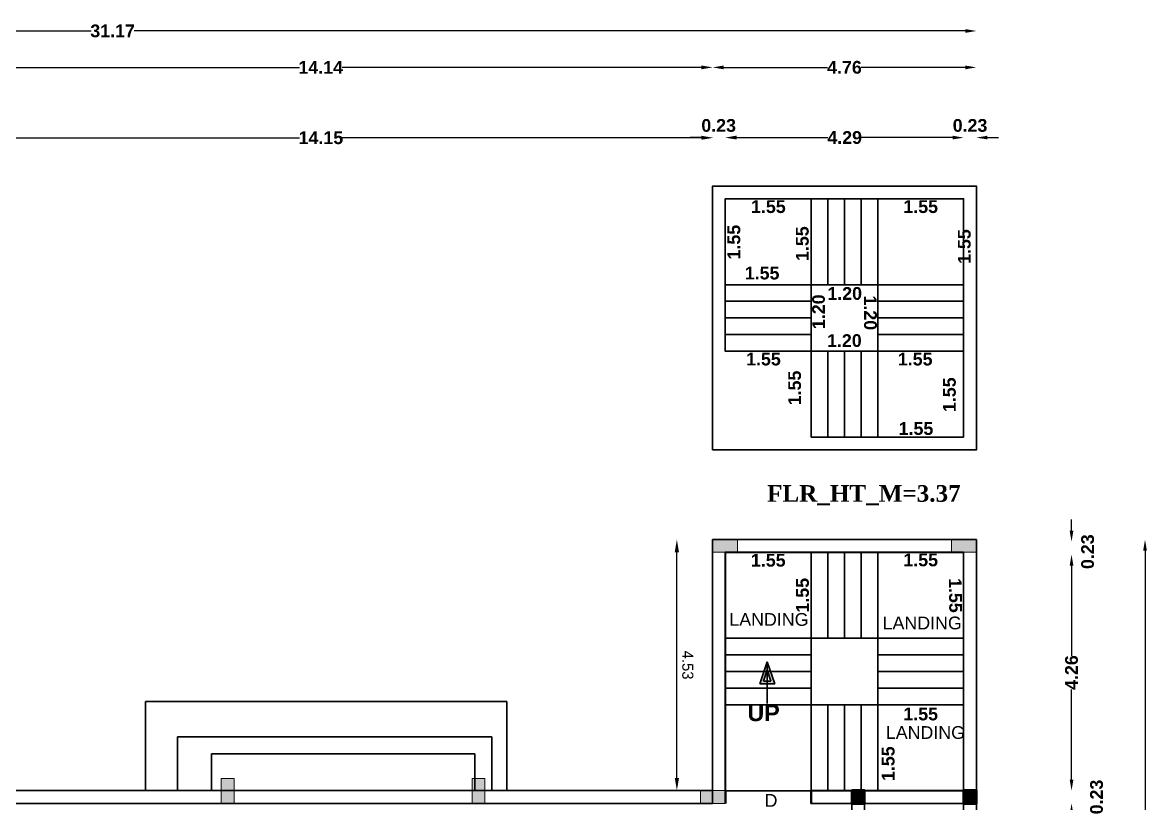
# Model space of a CAD drawing. Header units: metres. Extents: x 515 to 706, y -4 to 163.
# Drawn here: x 538.1 to 558.5, y 107.79 to 121.88 of the extents above; entities that cross this region are included whole.
import ezdxf

# ---------------------------------------------------------------- set-up
doc = ezdxf.new("R2010")
doc.units = ezdxf.units.M
doc.header["$MEASUREMENT"] = 0
doc.layers.add('BLK_1_FLR_0_BLT_UP_AREA', color=140, linetype='Continuous', lineweight=30)
doc.layers.add('BLK_1_FLR_0_CARPET_AREA', color=14, linetype='Continuous', lineweight=30)
for name, color, linetype in [('BLK_1_FLR_0_STAIR_2', 7, 'Continuous'), ('BLK_1_FLR_0_STAIR_2_FLIGHT_1', 7, 'Continuous'), ('BLK_1_FLR_0_STAIR_2_FLIGHT_2', 7, 'Continuous'), ('BLK_1_FLR_0_STAIR_2_FLIGHT_3', 7, 'Continuous'), ('BLK_1_FLR_0_STAIR_2_FLIGHT_4', 7, 'Continuous'), ('BLK_1_FLR_0_STAIR_2_LANDING_1', 7, 'Continuous'), ('BLK_1_FLR_0_STAIR_2_LANDING_2', 7, 'Continuous'), ('BLK_1_FLR_0_STAIR_2_LANDING_3', 7, 'Continuous')]:
    doc.layers.add(name, color=color, linetype=linetype)
doc.styles.add('ARIAL', font='arialbd.ttf', dxfattribs={"height": 0.23})
doc.styles.add('PDF Swiss721BT-RomanCondensed', font='arial.ttf')
doc.styles.add('Swiss Bold', font='swissb.ttf')
doc.styles.add('tb', font='timesbd.ttf', dxfattribs={"height": 0.3})
doc.styles.add('working', font='arialbd.ttf', dxfattribs={"height": 0.23})
doc.dimstyles.new('new model', dxfattribs={"dimtxt": 0.23, "dimasz": 0.2, "dimexe": 0.1, "dimexo": 0.1, "dimgap": 0, "dimtad": 0, "dimzin": 1, "dimdsep": 46, "dimtxsty": 'working', "dimcen": 0.09, "dimse1": 1, "dimse2": 1, "dimclrd": 256, "dimclrt": 256, "dimadec": 1, "dimazin": 0, "dimtfac": 1, "dimtofl": 0, "dimtmove": 0, "dimatfit": 3, "dimfxl": 0, "dimtolj": 1, "dimtzin": 0, "dimlwd": -1, "dimlwe": -1, "dimarcsym": 0})
doc.dimstyles.new('OPEN SPACE', dxfattribs={"dimtxt": 0.23, "dimasz": 0.23, "dimexe": 0.1875, "dimexo": 0.0625, "dimgap": 0.09, "dimtad": 3, "dimzin": 0, "dimdsep": 46, "dimtxsty": 'ARIAL', "dimcen": 0.09, "dimse1": 1, "dimse2": 1, "dimclrd": 256, "dimclre": 256, "dimadec": 0, "dimazin": 0, "dimtfac": 0.5, "dimtix": 1, "dimtmove": 0, "dimatfit": 3, "dimfxl": 0, "dimtolj": 1, "dimtzin": 0, "dimarcsym": 0})
doc.dimstyles.new('Standard$0', dxfattribs={"dimtxt": 0.2, "dimasz": 0.23, "dimexe": 0.1805, "dimexo": 0.0625, "dimgap": 0.0955, "dimtad": 1, "dimzin": 0, "dimdsep": 46, "dimtxsty": 'Standard', "dimcen": 0, "dimdle": 440, "dimse1": 1, "dimse2": 1, "dimclrd": 256, "dimclrt": 256, "dimadec": 0, "dimazin": 0, "dimtfac": 1, "dimtofl": 0, "dimtmove": 0, "dimatfit": 3, "dimfxl": 0, "dimtolj": 1, "dimarcsym": 0})

# ---------------------------------------------------------------- blocks, each defined once
blk = doc.blocks.new('*D205')
at = {"layer": 'Defpoints', "color": 0, "lineweight": 40}
for p in [(552.323, 118.698), (552.372, 118.698), (552.323, 117.148)]:
    blk.add_point(p, dxfattribs=at)
at = {"layer": 'BLK_1_FLR_0_STAIR_2_LANDING_1', "color": 2, "lineweight": 35, "insert": (552.164, 117.888), "char_height": 0.23, "attachment_point": 5, "rotation": 90, "style": 'ARIAL'}
blk.add_mtext('\\A1;1.55', dxfattribs=at)
blk = doc.blocks.new('*D206')
at = {"layer": 'Defpoints', "color": 0, "lineweight": 40}
for p in [(550.776, 118.678), (552.323, 118.678), (550.776, 118.347)]:
    blk.add_point(p, dxfattribs=at)
at = {"layer": 'BLK_1_FLR_0_STAIR_2_LANDING_1', "color": 1, "lineweight": 35, "insert": (551.55, 118.554), "char_height": 0.23, "attachment_point": 5, "style": 'ARIAL'}
blk.add_mtext('\\A1;1.55', dxfattribs=at)
blk = doc.blocks.new('*D207')
at = {"layer": 'Defpoints', "color": 0, "lineweight": 40}
for p in [(550.773, 117.148), (550.773, 115.948), (552.323, 115.948)]:
    blk.add_point(p, dxfattribs=at)
at = {"layer": 'BLK_1_FLR_0_STAIR_2_FLIGHT_1', "color": 2, "lineweight": 35, "insert": (551.437, 117.355), "char_height": 0.23, "attachment_point": 5, "rotation": 359.9999, "style": 'ARIAL'}
blk.add_mtext('\\A1;1.55', dxfattribs=at)
blk = doc.blocks.new('*D208')
at = {"layer": 'Defpoints', "color": 0, "lineweight": 40}
for p in [(550.641, 117.145), (551.434, 117.148), (551.437, 115.948)]:
    blk.add_point(p, dxfattribs=at)
at = {"layer": 'BLK_1_FLR_0_STAIR_2_FLIGHT_1', "color": 1, "lineweight": 35, "insert": (552.457, 116.659), "char_height": 0.23, "attachment_point": 5, "rotation": 90.159, "style": 'ARIAL'}
blk.add_mtext('\\A1;1.20', dxfattribs=at)
blk = doc.blocks.new('*D209')
at = {"layer": 'Defpoints', "color": 0, "lineweight": 40}
for p in [(550.773, 115.948), (552.323, 115.948), (550.773, 115.597)]:
    blk.add_point(p, dxfattribs=at)
at = {"layer": 'BLK_1_FLR_0_STAIR_2_FLIGHT_1', "color": 1, "lineweight": 35, "insert": (551.461, 115.804), "char_height": 0.23, "attachment_point": 5, "rotation": 359.9999, "style": 'ARIAL'}
blk.add_mtext('\\A1;1.55', dxfattribs=at)
blk = doc.blocks.new('*D210')
at = {"layer": 'Defpoints', "color": 0, "lineweight": 40}
for p in [(553.523, 115.948), (555.073, 115.948), (553.523, 115.757)]:
    blk.add_point(p, dxfattribs=at)
at = {"layer": 'BLK_1_FLR_0_STAIR_2_FLIGHT_3', "color": 2, "lineweight": 35, "insert": (554.199, 115.803), "char_height": 0.23, "attachment_point": 5, "style": 'ARIAL'}
blk.add_mtext('\\A1;1.55', dxfattribs=at)
blk = doc.blocks.new('*D211')
at = {"layer": 'Defpoints', "color": 0, "lineweight": 40}
for p in [(555.073, 117.148), (555.176, 117.148), (555.076, 115.948)]:
    blk.add_point(p, dxfattribs=at)
at = {"layer": 'BLK_1_FLR_0_STAIR_2_FLIGHT_3', "color": 1, "lineweight": 35, "insert": (553.39, 116.64), "char_height": 0.23, "attachment_point": 5, "rotation": 270.159, "style": 'ARIAL'}
blk.add_mtext('\\A1;1.20', dxfattribs=at)
blk = doc.blocks.new('*D212')
at = {"layer": 'Defpoints', "color": 0, "lineweight": 40}
for p in [(554.9, 118.698), (555.293, 118.698), (554.9, 117.144)]:
    blk.add_point(p, dxfattribs=at)
at = {"layer": 'BLK_1_FLR_0_STAIR_2_LANDING_2', "color": 2, "lineweight": 35, "insert": (555.086, 117.835), "char_height": 0.23, "attachment_point": 5, "rotation": 90, "style": 'ARIAL'}
blk.add_mtext('\\A1;1.55', dxfattribs=at)
blk = doc.blocks.new('*D213')
at = {"layer": 'Defpoints', "color": 0, "lineweight": 40}
for p in [(553.523, 118.678), (555.073, 118.678), (553.523, 118.347)]:
    blk.add_point(p, dxfattribs=at)
at = {"layer": 'BLK_1_FLR_0_STAIR_2_LANDING_2', "color": 1, "lineweight": 35, "insert": (554.298, 118.554), "char_height": 0.23, "attachment_point": 5, "style": 'ARIAL'}
blk.add_mtext('\\A1;1.55', dxfattribs=at)
blk = doc.blocks.new('*D214')
at = {"layer": 'Defpoints', "color": 0, "lineweight": 40}
for p in [(554.9, 115.948), (555.025, 115.948), (554.9, 114.397)]:
    blk.add_point(p, dxfattribs=at)
at = {"layer": 'BLK_1_FLR_0_STAIR_2_LANDING_3', "color": 2, "lineweight": 35, "insert": (554.817, 115.162), "char_height": 0.23, "attachment_point": 5, "rotation": 90, "style": 'ARIAL'}
blk.add_mtext('\\A1;1.55', dxfattribs=at)
blk = doc.blocks.new('*D215')
at = {"layer": 'Defpoints', "color": 0, "lineweight": 40}
for p in [(553.526, 115.923), (555.073, 115.923), (553.526, 114.344)]:
    blk.add_point(p, dxfattribs=at)
at = {"layer": 'BLK_1_FLR_0_STAIR_2_LANDING_3', "color": 1, "lineweight": 35, "insert": (554.213, 114.551), "char_height": 0.23, "attachment_point": 5, "style": 'ARIAL'}
blk.add_mtext('\\A1;1.55', dxfattribs=at)
blk = doc.blocks.new('*D216')
at = {"layer": 'Defpoints', "color": 0, "lineweight": 40}
for p in [(551.137, 118.698), (552.323, 118.698), (552.323, 117.148)]:
    blk.add_point(p, dxfattribs=at)
at = {"layer": 'BLK_1_FLR_0_STAIR_2_FLIGHT_2', "color": 2, "lineweight": 35, "insert": (550.929, 117.915), "char_height": 0.23, "attachment_point": 5, "rotation": 90, "style": 'ARIAL'}
blk.add_mtext('\\A1;1.55', dxfattribs=at)
blk = doc.blocks.new('*D217')
at = {"layer": 'Defpoints', "color": 0, "lineweight": 40}
for p in [(553.521, 118.81), (552.323, 118.013), (553.523, 118.017)]:
    blk.add_point(p, dxfattribs=at)
at = {"layer": 'BLK_1_FLR_0_STAIR_2_FLIGHT_2', "color": 1, "lineweight": 35, "insert": (552.927, 116.987), "char_height": 0.23, "attachment_point": 5, "rotation": 0.1591, "style": 'ARIAL'}
blk.add_mtext('\\A1;1.20', dxfattribs=at)
blk = doc.blocks.new('*D218')
at = {"layer": 'Defpoints', "color": 0, "lineweight": 40}
for p in [(552.232, 115.948), (552.323, 115.948), (552.323, 114.398)]:
    blk.add_point(p, dxfattribs=at)
at = {"layer": 'BLK_1_FLR_0_STAIR_2_FLIGHT_4', "color": 2, "lineweight": 35, "insert": (552.025, 115.284), "char_height": 0.23, "attachment_point": 5, "rotation": 90, "style": 'ARIAL'}
blk.add_mtext('\\A1;1.55', dxfattribs=at)
blk = doc.blocks.new('*D219')
at = {"layer": 'Defpoints', "color": 0, "lineweight": 40}
for p in [(553.521, 115.948), (552.323, 115.283), (553.523, 115.287)]:
    blk.add_point(p, dxfattribs=at)
at = {"layer": 'BLK_1_FLR_0_STAIR_2_FLIGHT_4', "color": 1, "lineweight": 35, "insert": (552.921, 116.137), "char_height": 0.23, "attachment_point": 5, "rotation": 0.159, "style": 'ARIAL'}
blk.add_mtext('\\A1;1.20', dxfattribs=at)
blk = doc.blocks.new('*D485')
for p, q in [((536.603, 119.797), (543.092, 119.797)), ((550.35, 119.797), (543.861, 119.797))]:
    blk.add_line(p, q)
at = {"lineweight": 40}
for points in [[(536.603, 119.83), (536.603, 119.763), (536.403, 119.797)], [(550.35, 119.83), (550.35, 119.763), (550.55, 119.797)]]:
    blk.add_solid(points, dxfattribs=at)
at = {"layer": 'Defpoints', "color": 0, "lineweight": 40}
for p in [(550.55, 119.797), (536.403, 118.082), (550.55, 109.041)]:
    blk.add_point(p, dxfattribs=at)
at = {"lineweight": 30, "insert": (543.477, 119.797), "char_height": 0.23, "attachment_point": 5, "style": 'working'}
blk.add_mtext('\\A1;14.15', dxfattribs=at)
blk = doc.blocks.new('*D486')
for p, q in [((550.98, 119.801), (552.624, 119.801)), ((554.873, 119.801), (553.229, 119.801))]:
    blk.add_line(p, q)
at = {"lineweight": 40}
for points in [[(550.98, 119.835), (550.98, 119.768), (550.78, 119.801)], [(554.873, 119.835), (554.873, 119.768), (555.073, 119.801)]]:
    blk.add_solid(points, dxfattribs=at)
at = {"layer": 'Defpoints', "color": 0, "lineweight": 40}
for p in [(555.073, 119.801), (550.78, 109.041), (555.073, 109.041)]:
    blk.add_point(p, dxfattribs=at)
at = {"lineweight": 30, "insert": (552.927, 119.801), "char_height": 0.23, "attachment_point": 5, "style": 'working'}
blk.add_mtext('\\A1;4.29', dxfattribs=at)
blk = doc.blocks.new('*D487')
for p, q in [((554.873, 119.801), (554.673, 119.801)), ((555.503, 119.801), (555.703, 119.801))]:
    blk.add_line(p, q)
at = {"lineweight": 40}
for points in [[(554.873, 119.835), (554.873, 119.768), (555.073, 119.801)], [(555.503, 119.835), (555.503, 119.768), (555.303, 119.801)]]:
    blk.add_solid(points, dxfattribs=at)
at = {"layer": 'Defpoints', "color": 0, "lineweight": 40}
for p in [(555.303, 119.801), (555.073, 109.041), (555.303, 109.041)]:
    blk.add_point(p, dxfattribs=at)
at = {"lineweight": 30, "insert": (555.188, 120.019), "char_height": 0.23, "attachment_point": 5, "style": 'working'}
blk.add_mtext('\\A1;0.23', dxfattribs=at)
blk = doc.blocks.new('sfdfds')
at = {"lineweight": 15}
h = blk.add_hatch(color=1, dxfattribs=at)
h.dxf.hatch_style = 1
h.paths.add_polyline_path([(788.142, -179.821), (788.592, -179.821), (788.592, -179.591), (788.142, -179.591)])
at = {"color": 1, "lineweight": 15}
blk.add_lwpolyline([(788.142, -179.821), (788.592, -179.821), (788.592, -179.591), (788.142, -179.591)], close=True, dxfattribs=at)
blk = doc.blocks.new('0.23x 0.23')
at = {"lineweight": 50}
h = blk.add_hatch(color=1, dxfattribs=at)
h.dxf.hatch_style = 1
h.paths.add_polyline_path([(780.034, -174.426), (780.264, -174.426), (780.264, -174.196), (780.034, -174.196)])
at = {"color": 1, "lineweight": 50}
blk.add_lwpolyline([(780.034, -174.426), (780.264, -174.426), (780.264, -174.196), (780.034, -174.196)], close=True, dxfattribs=at)
blk = doc.blocks.new('*D495')
for p, q in [((557.02, 112.709), (557.02, 112.909)), ((557.02, 112.079), (557.02, 111.879))]:
    blk.add_line(p, q)
at = {"lineweight": 40}
for points in [[(556.986, 112.709), (557.053, 112.709), (557.02, 112.509)], [(556.986, 112.079), (557.053, 112.079), (557.02, 112.279)]]:
    blk.add_solid(points, dxfattribs=at)
at = {"layer": 'Defpoints', "color": 0, "lineweight": 40}
for p in [(555.078, 112.509), (555.066, 112.279), (557.02, 112.279)]:
    blk.add_point(p, dxfattribs=at)
at = {"lineweight": 30, "insert": (557.311, 112.33), "char_height": 0.23, "attachment_point": 5, "rotation": 90, "style": 'working'}
blk.add_mtext('\\A1;0.23', dxfattribs=at)
blk = doc.blocks.new('*D496')
for p, q in [((557.02, 112.079), (557.02, 110.453)), ((557.02, 108.219), (557.02, 109.845))]:
    blk.add_line(p, q)
at = {"lineweight": 40}
for points in [[(556.986, 112.079), (557.053, 112.079), (557.02, 112.279)], [(556.986, 108.219), (557.053, 108.219), (557.02, 108.019)]]:
    blk.add_solid(points, dxfattribs=at)
at = {"layer": 'Defpoints', "color": 0, "lineweight": 40}
for p in [(555.066, 112.279), (555.073, 108.019), (557.02, 108.019)]:
    blk.add_point(p, dxfattribs=at)
at = {"lineweight": 30, "insert": (557.02, 110.149), "char_height": 0.23, "attachment_point": 5, "rotation": 90, "style": 'working'}
blk.add_mtext('\\A1;4.26', dxfattribs=at)
blk = doc.blocks.new('*D497')
for p, q in [((557.02, 108.219), (557.02, 108.419)), ((557.02, 107.589), (557.02, 107.389))]:
    blk.add_line(p, q)
at = {"lineweight": 40}
for points in [[(556.986, 108.219), (557.053, 108.219), (557.02, 108.019)], [(556.986, 107.589), (557.053, 107.589), (557.02, 107.789)]]:
    blk.add_solid(points, dxfattribs=at)
at = {"layer": 'Defpoints', "color": 0, "lineweight": 40}
for p in [(555.073, 108.019), (555.303, 107.789), (557.02, 107.789)]:
    blk.add_point(p, dxfattribs=at)
at = {"lineweight": 30, "insert": (557.472, 107.904), "char_height": 0.23, "attachment_point": 5, "rotation": 90, "style": 'working'}
blk.add_mtext('\\A1;0.23', dxfattribs=at)
blk = doc.blocks.new('*D498')
for p, q in [((557.02, 107.589), (557.02, 107.029)), ((557.02, 105.868), (557.02, 106.428))]:
    blk.add_line(p, q)
at = {"lineweight": 40}
for points in [[(556.986, 107.589), (557.053, 107.589), (557.02, 107.789)], [(556.986, 105.868), (557.053, 105.868), (557.02, 105.668)]]:
    blk.add_solid(points, dxfattribs=at)
at = {"layer": 'Defpoints', "color": 0, "lineweight": 40}
for p in [(555.303, 107.789), (555.073, 105.668), (557.02, 105.668)]:
    blk.add_point(p, dxfattribs=at)
at = {"lineweight": 30, "insert": (557.02, 106.728), "char_height": 0.23, "attachment_point": 5, "rotation": 90, "style": 'working'}
blk.add_mtext('\\A1;2.12', dxfattribs=at)
blk = doc.blocks.new('*D772')
at = {"layer": 'Defpoints', "color": 0, "lineweight": 40}
for p in [(553.523, 110.469), (555.073, 110.469), (555.073, 109.4)]:
    blk.add_point(p, dxfattribs=at)
at = {"lineweight": 30, "insert": (554.298, 109.4), "char_height": 0.23, "attachment_point": 5, "style": 'working'}
blk.add_mtext('\\A1;1.55', dxfattribs=at)
blk = doc.blocks.new('*D510')
at = {"layer": 'Defpoints', "color": 0, "lineweight": 40}
for p in [(550.773, 112.319), (552.323, 112.319), (552.323, 112.174)]:
    blk.add_point(p, dxfattribs=at)
at = {"lineweight": 30, "insert": (551.548, 112.174), "char_height": 0.23, "attachment_point": 5, "style": 'working'}
blk.add_mtext('\\A1;1.55', dxfattribs=at)
blk = doc.blocks.new('*D773')
at = {"layer": 'Defpoints', "color": 0, "lineweight": 40}
for p in [(553.523, 112.319), (555.073, 112.319), (555.073, 112.18)]:
    blk.add_point(p, dxfattribs=at)
at = {"lineweight": 30, "insert": (554.298, 112.18), "char_height": 0.23, "attachment_point": 5, "style": 'working'}
blk.add_mtext('\\A1;1.55', dxfattribs=at)
blk = doc.blocks.new('*D774')
at = {"layer": 'Defpoints', "color": 0, "lineweight": 40}
for p in [(552.623, 112.319), (552.167, 110.769), (552.623, 110.769)]:
    blk.add_point(p, dxfattribs=at)
at = {"lineweight": 30, "insert": (552.167, 111.544), "char_height": 0.23, "attachment_point": 5, "rotation": 90, "style": 'working'}
blk.add_mtext('\\A1;1.55', dxfattribs=at)
blk = doc.blocks.new('*D511')
at = {"layer": 'Defpoints', "color": 0, "lineweight": 40}
for p in [(555.053, 112.319), (554.934, 110.767), (555.073, 110.769)]:
    blk.add_point(p, dxfattribs=at)
at = {"lineweight": 30, "insert": (554.924, 111.542), "char_height": 0.23, "attachment_point": 5, "rotation": 270.7352, "style": 'working'}
blk.add_mtext('\\A1;1.55', dxfattribs=at)
blk = doc.blocks.new('*D775')
at = {"layer": 'Defpoints', "color": 0, "lineweight": 40}
for p in [(553.223, 109.569), (553.223, 108.019), (553.713, 108.019)]:
    blk.add_point(p, dxfattribs=at)
at = {"lineweight": 30, "insert": (553.713, 108.505), "char_height": 0.23, "attachment_point": 5, "rotation": 90, "style": 'working'}
blk.add_mtext('\\A1;1.55', dxfattribs=at)
blk = doc.blocks.new('*D512')
for p, q in [((550.338, 119.801), (550.138, 119.801)), ((550.968, 119.801), (551.168, 119.801))]:
    blk.add_line(p, q)
at = {"lineweight": 40}
for points in [[(550.338, 119.835), (550.338, 119.768), (550.538, 119.801)], [(550.968, 119.835), (550.968, 119.768), (550.768, 119.801)]]:
    blk.add_solid(points, dxfattribs=at)
at = {"layer": 'Defpoints', "color": 0, "lineweight": 40}
for p in [(550.768, 119.801), (550.538, 109.041), (550.768, 109.041)]:
    blk.add_point(p, dxfattribs=at)
at = {"lineweight": 30, "insert": (550.653, 120.019), "char_height": 0.23, "attachment_point": 5, "style": 'working'}
blk.add_mtext('\\A1;0.23', dxfattribs=at)
blk = doc.blocks.new('*D513')
for p, q in [((536.603, 121.068), (543.088, 121.068)), ((550.343, 121.068), (543.859, 121.068))]:
    blk.add_line(p, q)
at = {"lineweight": 40}
for points in [[(536.603, 121.101), (536.603, 121.034), (536.403, 121.068)], [(550.343, 121.101), (550.343, 121.034), (550.543, 121.068)]]:
    blk.add_solid(points, dxfattribs=at)
at = {"layer": 'Defpoints', "color": 0, "lineweight": 40}
for p in [(550.543, 121.068), (536.403, 109.041), (550.543, 109.041)]:
    blk.add_point(p, dxfattribs=at)
at = {"lineweight": 30, "insert": (543.473, 121.068), "char_height": 0.23, "attachment_point": 5, "style": 'working'}
blk.add_mtext('\\A1;14.14', dxfattribs=at)
blk = doc.blocks.new('*D514')
for p, q in [((550.743, 121.068), (552.619, 121.068)), ((555.103, 121.068), (553.227, 121.068))]:
    blk.add_line(p, q)
at = {"lineweight": 40}
for points in [[(550.743, 121.101), (550.743, 121.034), (550.543, 121.068)], [(555.103, 121.101), (555.103, 121.034), (555.303, 121.068)]]:
    blk.add_solid(points, dxfattribs=at)
at = {"layer": 'Defpoints', "color": 0, "lineweight": 40}
for p in [(555.303, 121.068), (550.543, 113.571), (555.303, 113.571)]:
    blk.add_point(p, dxfattribs=at)
at = {"lineweight": 30, "insert": (552.923, 121.068), "char_height": 0.23, "attachment_point": 5, "style": 'working'}
blk.add_mtext('\\A1;4.76', dxfattribs=at)
blk = doc.blocks.new('*D776')
for p, q in [((558.345, 112.349), (558.345, 103.441)), ((558.345, 93.769), (558.345, 102.677))]:
    blk.add_line(p, q)
at = {"lineweight": 40}
for points in [[(558.312, 112.349), (558.379, 112.349), (558.345, 112.549)], [(558.312, 93.769), (558.379, 93.769), (558.345, 93.569)]]:
    blk.add_solid(points, dxfattribs=at)
at = {"layer": 'Defpoints', "color": 0, "lineweight": 40}
for p in [(555.303, 112.549), (555.303, 93.569), (558.345, 93.569)]:
    blk.add_point(p, dxfattribs=at)
at = {"lineweight": 30, "insert": (558.345, 103.059), "char_height": 0.23, "attachment_point": 5, "rotation": 90, "style": 'working'}
blk.add_mtext('\\A1;18.98', dxfattribs=at)
blk = doc.blocks.new('*D539')
for p, q in [((524.336, 121.725), (539.331, 121.725)), ((555.103, 121.725), (540.108, 121.725))]:
    blk.add_line(p, q)
at = {"lineweight": 40}
for points in [[(524.336, 121.758), (524.336, 121.691), (524.136, 121.725)], [(555.103, 121.758), (555.103, 121.691), (555.303, 121.725)]]:
    blk.add_solid(points, dxfattribs=at)
at = {"layer": 'Defpoints', "color": 0, "lineweight": 40}
for p in [(555.303, 121.725), (524.136, 121.068), (555.303, 121.068)]:
    blk.add_point(p, dxfattribs=at)
at = {"lineweight": 30, "insert": (539.719, 121.725), "char_height": 0.23, "attachment_point": 5, "style": 'working'}
blk.add_mtext('\\A1;31.17', dxfattribs=at)
blk = doc.blocks.new('*D603')
at = {"lineweight": -2}
blk.add_line((549.899, 108.249), (549.899, 112.319), dxfattribs=at)
at = {"lineweight": 40}
for points in [[(549.938, 112.319), (549.861, 112.319), (549.899, 112.549)], [(549.938, 108.249), (549.861, 108.249), (549.899, 108.019)]]:
    blk.add_solid(points, dxfattribs=at)
at = {"layer": 'Defpoints', "color": 0, "lineweight": 40}
for p in [(549.899, 112.549), (550.543, 112.549), (550.543, 108.019)]:
    blk.add_point(p, dxfattribs=at)
at = {"lineweight": 30, "insert": (550.095, 110.284), "char_height": 0.2, "attachment_point": 5, "rotation": 270.0001}
blk.add_mtext('\\A1;4.53', dxfattribs=at)

msp = doc.modelspace()

# ---------------------------------------------------------------- hatches: boundary and pattern name
at = {"lineweight": 30, "ltscale": 0.25}
h = msp.add_hatch(color=256, dxfattribs=at)
h.paths.add_polyline_path([(551.5288, 110.3434), (551.39382, 109.9472), (551.66378, 109.9472)])
h.paths.add_polyline_path([(551.5288, 110.19603), (551.46022, 109.99473), (551.59739, 109.99473)], flags=16)

# ---------------------------------------------------------------- linework, layer by layer
at = {"lineweight": 30}
for p, q in [((550.5432, 112.54881), (555.30322, 112.54881)), ((550.5432, 112.54881), (550.5432, 107.78881)), ((555.30327, 112.43992), (555.30329, 108.01879)), ((555.30328, 112.50881), (555.30334, 93.56856)), ((550.7732, 112.31881), (555.0732, 112.31881)), ((550.7732, 112.31881), (550.7732, 107.78881)), ((551.00024, 112.27881), (551.00024, 112.27881)), ((552.3232, 112.31881), (552.3232, 108.01881)), ((552.6232, 112.31881), (552.6232, 110.76881)), ((552.9232, 112.31881), (552.9232, 110.76881)), ((553.2232, 112.31881), (553.2232, 110.76881)), ((553.5232, 112.31881), (553.5232, 108.01881)), ((555.0732, 112.31881), (555.0732, 108.01881)), ((555.07328, 112.27881), (555.07329, 108.0188)), ((555.07328, 112.27881), (555.07328, 102.8317)), ((555.30326, 112.27881), (555.30326, 112.27881)), ((550.7732, 110.76881), (555.0732, 110.76881)), ((555.3032, 110.74379), (555.3032, 110.74379)), ((550.77066, 110.46881), (552.3232, 110.46881)), ((553.5232, 110.46881), (555.0732, 110.46881)), ((555.3032, 110.44379), (555.3032, 110.44379)), ((550.77025, 110.16881), (552.3232, 110.16881)), ((551.5288, 110.3434), (551.39382, 109.9472)), ((551.5288, 110.19603), (551.46022, 109.99473)), ((551.5288, 110.3434), (551.5288, 109.58954)), ((551.66378, 109.9472), (551.5288, 110.3434)), ((551.5288, 110.19603), (551.59739, 109.99473)), ((553.5232, 110.16881), (555.0732, 110.16881)), ((551.46022, 109.99473), (551.59739, 109.99473)), ((550.7732, 109.86881), (552.3232, 109.86881)), ((551.39382, 109.9472), (551.66378, 109.9472)), ((553.5232, 109.86881), (555.0732, 109.86881)), ((546.83152, 109.62878), (540.31485, 109.62877)), ((540.31485, 108.01841), (540.31485, 109.62877)), ((546.83152, 108.01879), (546.83152, 109.62878)), ((550.7732, 109.56881), (555.0732, 109.56881)), ((552.6232, 109.56881), (552.6232, 108.01881)), ((552.9232, 109.56881), (552.9232, 108.01881)), ((553.2232, 109.56881), (553.2232, 108.01881)), ((546.56318, 108.987), (540.88986, 108.98699)), ((540.88986, 108.98699), (540.88987, 108.01841)), ((546.56318, 108.01879), (546.56318, 108.987)), ((546.25643, 108.68033), (541.50311, 108.68032)), ((541.50311, 108.68032), (541.50311, 108.01841)), ((546.25644, 108.68033), (546.25662, 108.01875)), ((536.4033, 108.01891), (550.5432, 108.01891)), ((546.25662, 108.01875), (550.54995, 108.01874)), ((550.7673, 108.01881), (550.7732, 108.01881)), ((550.7732, 108.01881), (550.7832, 108.01881)), ((550.7832, 108.01881), (550.7832, 107.78926)), ((552.3132, 108.01881), (552.3232, 108.01881)), ((552.3132, 108.01881), (552.3132, 107.7888)), ((552.3266, 108.0188), (553.5266, 108.0188)), ((552.3266, 108.0188), (552.3266, 107.7888)), ((552.41552, 108.0188), (552.41552, 108.01878)), ((552.41552, 108.0188), (552.41552, 108.01878)), ((553.0544, 108.0188), (555.30329, 108.01881)), ((555.3033, 108.0188), (553.05441, 108.0188)), ((553.53988, 108.01379), (553.53988, 108.01377)), ((553.53988, 108.01379), (553.53988, 108.01377)), ((553.53994, 108.0188), (553.53994, 108.01879)), ((553.53994, 108.0188), (553.53994, 108.01878)), ((553.53996, 108.0188), (553.53996, 108.01878)), ((553.53996, 108.0188), (553.53996, 108.01879)), ((553.54, 108.0188), (553.54, 108.01878)), ((553.54, 108.0188), (553.54, 108.01879)), ((555.30327, 107.99325), (555.30327, 108.01881)), ((555.3033, 107.99325), (555.3033, 108.0188)), ((555.30334, 107.99325), (555.30334, 108.0188)), ((536.17332, 107.78891), (550.5432, 107.78891)), ((552.3132, 107.7888), (553.52652, 107.7888)), ((552.3266, 107.7888), (553.5266, 107.7888))]:
    msp.add_line(p, q, dxfattribs=at)
at = {"lineweight": 30, "ltscale": 0.125}
for p, q in [((551.00023, 112.50881), (551.00024, 112.50881)), ((555.30325, 112.50881), (555.30326, 112.50881)), ((551.00028, 112.27869), (551.00028, 112.27869)), ((555.3033, 112.27869), (555.3033, 112.27869)), ((541.68014, 108.23931), (541.68014, 108.23931)), ((546.20348, 108.23933), (546.20348, 108.23933)), ((541.68014, 107.78909), (541.68014, 107.78909)), ((546.20348, 107.78911), (546.20348, 107.78911))]:
    msp.add_line(p, q, dxfattribs=at)
at = {"lineweight": 30}
msp.add_lwpolyline([(553.05441, 106.08297), (553.28441, 106.08297), (553.05441, 106.08297), (553.05441, 105.43769), (555.3033, 105.43769), (555.30329, 107.99325), (555.30329, 108.0188), (553.0544, 108.0188), (553.05441, 107.37352), (553.28441, 107.37352), (553.2844, 107.7888), (555.07329, 107.7888), (555.0733, 105.66769), (553.28441, 105.66769), (553.28441, 106.08297)], close=True, dxfattribs=at)
at = {"layer": 'BLK_1_FLR_0_BLT_UP_AREA', "color": 56}
msp.add_lwpolyline([(555.30325, 112.54876), (555.30321, 93.56851), (550.65326, 93.56849), (524.13549, 93.56847), (524.13553, 106.13469), (525.86866, 106.13469), (525.86869, 118.0837), (536.4033, 118.0837), (536.40327, 108.01886), (550.54318, 108.01875), (550.54316, 112.54875)], close=True, dxfattribs=at)
at = {"layer": 'BLK_1_FLR_0_CARPET_AREA', "color": 56}
msp.add_lwpolyline([(550.77809, 108.01751), (555.07305, 108.01751), (555.07305, 112.31751), (550.77809, 112.31751)], close=True, dxfattribs=at)
at = {"layer": 'BLK_1_FLR_0_STAIR_2', "color": 1, "lineweight": 30}
msp.add_lwpolyline([(550.54316, 114.16745), (550.54316, 118.92755), (555.30316, 118.92755), (555.30316, 114.16745)], close=True, dxfattribs=at)
at = {"layer": 'BLK_1_FLR_0_STAIR_2_FLIGHT_1', "color": 7, "lineweight": 35}
for p, q in [((552.30316, 117.14755), (550.77315, 117.14755)), ((552.30316, 116.84755), (550.77315, 116.84755)), ((552.30316, 116.54755), (550.77315, 116.54755)), ((552.30316, 116.24755), (550.77315, 116.24755)), ((552.30316, 115.94755), (550.77316, 115.94755))]:
    msp.add_line(p, q, dxfattribs=at)
for points in [[(552.32316, 118.69755), (552.32316, 117.14755), (550.77315, 117.14755), (550.77315, 118.69755)], [(552.32316, 115.94755), (550.77315, 115.94755), (550.77315, 117.14755), (552.32316, 117.14755)]]:
    msp.add_lwpolyline(points, close=True, dxfattribs=at)
at = {"layer": 'BLK_1_FLR_0_STAIR_2_FLIGHT_2', "color": 7, "lineweight": 35}
for p, q in [((552.32316, 117.14755), (552.32316, 118.69755)), ((552.62316, 117.14755), (552.62316, 118.69755)), ((552.92316, 117.14755), (552.92316, 118.69755)), ((553.22316, 117.14755), (553.22316, 118.69755)), ((553.52316, 117.14755), (553.52316, 118.69755))]:
    msp.add_line(p, q, dxfattribs=at)
msp.add_lwpolyline([(552.32316, 117.14755), (552.32316, 118.69755), (553.52316, 118.69755), (553.52316, 117.14755)], close=True, dxfattribs=at)
at = {"layer": 'BLK_1_FLR_0_STAIR_2_FLIGHT_3', "color": 7, "lineweight": 35}
for p, q in [((555.07316, 117.14755), (553.52316, 117.14755)), ((555.07316, 116.84755), (553.52316, 116.84755)), ((555.07316, 116.54755), (553.52316, 116.54755)), ((555.07316, 116.24755), (553.52316, 116.24755)), ((555.07316, 115.94755), (553.52316, 115.94755))]:
    msp.add_line(p, q, dxfattribs=at)
msp.add_lwpolyline([(555.07316, 115.94755), (553.52316, 115.94755), (553.52316, 117.14755), (555.07316, 117.14755)], close=True, dxfattribs=at)
at = {"layer": 'BLK_1_FLR_0_STAIR_2_FLIGHT_4', "color": 7, "lineweight": 35}
for p, q in [((552.32316, 114.39755), (552.32315, 115.94755)), ((552.62316, 114.39755), (552.62315, 115.94755)), ((552.92316, 114.39755), (552.92315, 115.94755)), ((553.22316, 114.39755), (553.22315, 115.94755)), ((553.52316, 114.39755), (553.52316, 115.94755))]:
    msp.add_line(p, q, dxfattribs=at)
msp.add_lwpolyline([(552.32316, 114.39755), (552.32316, 115.94755), (553.52315, 115.94755), (553.52315, 114.39755)], close=True, dxfattribs=at)
at = {"layer": 'BLK_1_FLR_0_STAIR_2_LANDING_2', "color": 7, "lineweight": 35}
msp.add_lwpolyline([(553.52316, 117.14755), (555.07316, 117.14755), (555.07316, 118.69755), (553.52316, 118.69755)], close=True, dxfattribs=at)
at = {"layer": 'BLK_1_FLR_0_STAIR_2_LANDING_3', "color": 7, "lineweight": 35}
msp.add_lwpolyline([(553.52316, 114.39755), (555.07316, 114.39755), (555.07316, 115.94755), (553.52316, 115.94755)], close=True, dxfattribs=at)

# ---------------------------------------------------------------- block references
at = {"lineweight": 30}
for name, p, rotation in [('sfdfds', (-237.599, 292.13899), 7.03168033408e-05), ('sfdfds', (-233.28927, 292.13899), 7.03168033408e-05), ('sfdfds', (721.50112, 896.38134), 270), ('sfdfds', (726.02446, 896.38136), 270), ('sfdfds', (-237.81932, 287.60899), 7.03168033408e-05), ('0.23x 0.23', (727.48013, 888.05322), 270), ('0.23x 0.23', (727.48019, 888.05322), 270), ('0.23x 0.23', (729.49909, 888.05322), 270)]:
    msp.add_blockref(name, p, dxfattribs=dict(at, rotation=rotation))

# ---------------------------------------------------------------- texts
at = {"lineweight": 30, "char_height": 0.23, "attachment_point": 1, "style": 'PDF Swiss721BT-RomanCondensed'}
for insert in [(550.84592, 111.2224), (553.61133, 111.15885), (553.66949, 109.18247)]:
    msp.add_mtext_dynamic_manual_height_columns('LANDING', width=9.5603696, gutter_width=58.69565, heights=[0], dxfattribs=dict(at, insert=insert))
at = {"lineweight": 30, "insert": (551.75535, 109.26811), "char_height": 0.3, "width": 0.5682795, "attachment_point": 9, "style": 'Swiss Bold'}
msp.add_mtext('\\A1;UP', dxfattribs=at)
at = {"lineweight": 30, "ltscale": 0.125, "insert": (551.48209, 107.95685), "char_height": 0.23, "attachment_point": 1, "style": 'PDF Swiss721BT-RomanCondensed'}
msp.add_mtext_dynamic_manual_height_columns('D', width=0.0527571, gutter_width=1.15, heights=[0], dxfattribs=at)
at = {"layer": 'BLK_1_FLR_0_STAIR_2', "lineweight": 35, "insert": (551.52664, 113.53104), "char_height": 0.3, "attachment_point": 1, "style": 'tb'}
msp.add_mtext_dynamic_manual_height_columns('FLR_HT_M=3.37', width=2.8964505, gutter_width=1.5, heights=[0], dxfattribs=at)

# ---------------------------------------------------------------- dimensions: what is measured, and where the dimension line sits
at = {"lineweight": 30}
for base, p1, p2, override, picture, middle in [((555.30321, 121.72474), (524.13561, 121.0677), (555.30321, 121.06769), {"dimpost": '\\X'}, '*D539', (539.71941, 121.72474)), ((550.76843, 119.80144), (550.53842, 109.04078), (550.76843, 109.04078), {"dimpost": '\\X', "dimtmove": 2}, '*D512', (550.65343, 120.01887)), ((555.30329, 119.80144), (555.07328, 109.04078), (555.30329, 109.04078), {"dimpost": '\\X', "dimtmove": 2}, '*D487', (555.18828, 120.01887)), ((550.54994, 119.79656), (536.40329, 118.08241), (550.54994, 109.04072), {"dimpost": '\\X', "dimtmove": 2}, '*D485', (543.47661, 119.79656)), ((555.07328, 119.80144), (550.77991, 109.04077), (555.07328, 109.04078), {"dimpost": '\\X', "dimtmove": 2}, '*D486', (552.9266, 119.80144))]:
    dim = msp.add_linear_dim(base=base, p1=p1, p2=p2, dimstyle='new model', override=override, dxfattribs=at)
    dim.commit()
    dim.dimension.update_dxf_attribs({"geometry": picture, "text_midpoint": middle})
for p1, p2, distance, override, picture, middle in [((536.40329, 109.04089), (550.54319, 109.04089), 12.0268, {"dimpost": '\\X'}, '*D513', (543.47324, 121.06769)), ((550.54319, 113.57078), (555.30321, 113.57078), 7.49691, {"dimpost": '\\X'}, '*D514', (552.9232, 121.06769)), ((555.30325, 112.5488), (555.30325, 93.56853), 3.04206, {"dimpost": '\\X'}, '*D776', (558.34531, 103.05867)), ((552.6232, 112.31881), (552.6232, 110.76881), -0.45662, {"dimpost": '\\X', "dimsd1": 1, "dimsd2": 1}, '*D774', (552.16657, 111.54381)), ((553.5232, 112.31881), (555.0732, 112.31881), -0.13897, {"dimpost": '\\X', "dimsd1": 1, "dimsd2": 1}, '*D773', (554.2982, 112.17984)), ((555.05326, 112.31881), (555.07315, 110.76881), -0.13963, {"dimpost": '\\X', "dimsd1": 1, "dimsd2": 1}, '*D511', (554.92359, 111.54201)), ((553.5232, 110.46881), (555.0732, 110.46881), -1.06845, {"dimpost": '\\X', "dimsd1": 1, "dimsd2": 1}, '*D772', (554.2982, 109.40035))]:
    dim = msp.add_aligned_dim(p1=p1, p2=p2, distance=distance, dimstyle='new model', override=override, dxfattribs=at)
    dim.commit()
    dim.dimension.update_dxf_attribs({"geometry": picture, "text_midpoint": middle})
for base, p1, p2, angle, override, picture, middle, dimtype in [((557.01968, 112.27881), (555.07815, 112.50874), (555.06614, 112.27881), 90, {"dimpost": '\\X', "dimtmove": 2}, '*D495', (557.31107, 112.33016), 160), ((552.3232, 112.17445), (550.7732, 112.31881), (552.3232, 112.31881), 0, {"dimpost": '\\X', "dimsd1": 1, "dimsd2": 1}, '*D510', (551.5482, 112.17445), 161), ((553.71331, 108.01881), (553.2232, 109.56881), (553.2232, 108.01881), 270, {"dimpost": '\\X', "dimsd1": 1, "dimsd2": 1}, '*D775', (553.71331, 108.50487), 161)]:
    dim = msp.add_linear_dim(base=base, p1=p1, p2=p2, angle=angle, dimstyle='new model', override=override, dxfattribs=at)
    dim.commit()
    dim.dimension.update_dxf_attribs({"geometry": picture, "text_midpoint": middle, "dimtype": dimtype})
dim = msp.add_aligned_dim(p1=(550.5432, 108.01874), p2=(550.54319, 112.54881), distance=0.644, dimstyle='Standard$0', dxfattribs=at)
dim.commit()
dim.dimension.update_dxf_attribs({"geometry": '*D603', "text_midpoint": (550.0947, 110.28377)})
for base, p1, p2, picture, middle in [((557.01968, 108.0188), (555.06614, 112.27881), (555.07328, 108.0188), '*D496', (557.01968, 110.1488)), ((557.01968, 107.7888), (555.07328, 108.0188), (555.30334, 107.7888), '*D497', (557.47197, 107.9038)), ((557.01968, 105.66769), (555.30334, 107.7888), (555.07334, 105.66769), '*D498', (557.01968, 106.72825))]:
    dim = msp.add_linear_dim(base=base, p1=p1, p2=p2, angle=90, dimstyle='new model', override={"dimpost": '\\X', "dimtmove": 2}, dxfattribs=at)
    dim.commit()
    dim.dimension.update_dxf_attribs({"geometry": picture, "text_midpoint": middle})
at = {"layer": 'BLK_1_FLR_0_STAIR_2_FLIGHT_1', "color": 2, "lineweight": 35}
dim = msp.add_linear_dim(base=(550.77316, 117.14755), p1=(552.32315, 115.94755), p2=(550.77316, 115.94755), angle=179.999946, dimstyle='OPEN SPACE', override={"dimpost": '\\X', "dimsd1": 1, "dimsd2": 1, "dimclrd": 2, "dimclrt": 2}, dxfattribs=at)
dim.commit()
dim.dimension.update_dxf_attribs({"geometry": '*D207', "text_midpoint": (551.43674, 117.14755), "dimtype": 161})
at = {"layer": 'BLK_1_FLR_0_STAIR_2_FLIGHT_1', "color": 1, "lineweight": 35}
dim = msp.add_linear_dim(base=(550.64096, 117.14535), p1=(551.43737, 115.94755), p2=(551.43404, 117.14755), angle=90.159034, dimstyle='OPEN SPACE', override={"dimpost": '\\X', "dimsd1": 1, "dimsd2": 1, "dimclrd": 1, "dimclrt": 1, "dimtmove": 2}, dxfattribs=at)
dim.commit()
dim.dimension.update_dxf_attribs({"geometry": '*D208', "text_midpoint": (552.45714, 116.65852), "dimtype": 161})
at = {"layer": 'BLK_1_FLR_0_STAIR_2_FLIGHT_1', "color": 7, "lineweight": 35}
dim = msp.add_linear_dim(base=(550.77316, 115.59682), p1=(552.32315, 115.94755), p2=(550.77316, 115.94755), angle=179.999946, dimstyle='OPEN SPACE', override={"dimpost": '\\X', "dimsd1": 1, "dimsd2": 1, "dimclrd": 1, "dimclrt": 1, "dimfxl": 0, "dimarcsym": 2}, dxfattribs=at)
dim.commit()
dim.dimension.update_dxf_attribs({"geometry": '*D209', "text_midpoint": (551.4611, 115.59682), "dimtype": 161})
at = {"layer": 'BLK_1_FLR_0_STAIR_2_FLIGHT_2', "color": 1, "lineweight": 35}
dim = msp.add_linear_dim(base=(553.52096, 118.80975), p1=(552.32316, 118.01334), p2=(553.52316, 118.01667), angle=0.159078, dimstyle='OPEN SPACE', override={"dimpost": '\\X', "dimsd1": 1, "dimsd2": 1, "dimclrd": 1, "dimclrt": 1, "dimtmove": 2}, dxfattribs=at)
dim.commit()
dim.dimension.update_dxf_attribs({"geometry": '*D217', "text_midpoint": (552.92667, 116.98702), "dimtype": 161})
at = {"layer": 'BLK_1_FLR_0_STAIR_2_FLIGHT_2', "color": 2, "lineweight": 35}
dim = msp.add_linear_dim(base=(551.13669, 118.69755), p1=(552.32316, 117.14755), p2=(552.32316, 118.69755), angle=90, dimstyle='OPEN SPACE', override={"dimpost": '\\X', "dimsd1": 1, "dimsd2": 1, "dimclrd": 2, "dimclrt": 2}, dxfattribs=at)
dim.commit()
dim.dimension.update_dxf_attribs({"geometry": '*D216', "text_midpoint": (551.13669, 117.91501), "dimtype": 161})
at = {"layer": 'BLK_1_FLR_0_STAIR_2_FLIGHT_3', "color": 1, "lineweight": 35}
dim = msp.add_linear_dim(base=(555.17608, 117.14784), p1=(555.07649, 115.94755), p2=(555.07316, 117.14755), angle=90.159034, dimstyle='OPEN SPACE', override={"dimpost": '\\X', "dimsd1": 1, "dimsd2": 1, "dimclrd": 1, "dimclrt": 1, "dimtmove": 2}, dxfattribs=at)
dim.commit()
dim.dimension.update_dxf_attribs({"geometry": '*D211', "text_midpoint": (553.39007, 116.64026), "dimtype": 161})
at = {"layer": 'BLK_1_FLR_0_STAIR_2_FLIGHT_3', "color": 2, "lineweight": 35}
dim = msp.add_linear_dim(base=(553.52316, 115.75708), p1=(555.07316, 115.94755), p2=(553.52316, 115.94755), angle=180, dimstyle='OPEN SPACE', override={"dimpost": '\\X', "dimsd1": 1, "dimsd2": 1, "dimclrd": 2, "dimclrt": 2, "dimtmove": 2}, dxfattribs=at)
dim.commit()
dim.dimension.update_dxf_attribs({"geometry": '*D210', "text_midpoint": (554.19925, 115.80254), "dimtype": 161})
at = {"layer": 'BLK_1_FLR_0_STAIR_2_FLIGHT_4', "color": 1, "lineweight": 35}
dim = msp.add_linear_dim(base=(553.52133, 115.94755), p1=(552.32316, 115.28333), p2=(553.52316, 115.28667), angle=0.159034, dimstyle='OPEN SPACE', override={"dimpost": '\\X', "dimsd1": 1, "dimsd2": 1, "dimclrd": 1, "dimclrt": 1, "dimtmove": 2}, dxfattribs=at)
dim.commit()
dim.dimension.update_dxf_attribs({"geometry": '*D219', "text_midpoint": (552.92062, 116.13748), "dimtype": 161})
at = {"layer": 'BLK_1_FLR_0_STAIR_2_FLIGHT_4', "color": 2, "lineweight": 35}
dim = msp.add_linear_dim(base=(552.23235, 115.94755), p1=(552.32316, 114.39755), p2=(552.32316, 115.94755), angle=90, dimstyle='OPEN SPACE', override={"dimpost": '\\X', "dimsd1": 1, "dimsd2": 1, "dimclrd": 2, "dimclrt": 2}, dxfattribs=at)
dim.commit()
dim.dimension.update_dxf_attribs({"geometry": '*D218', "text_midpoint": (552.23235, 115.28397), "dimtype": 161})
at = {"layer": 'BLK_1_FLR_0_STAIR_2_LANDING_1', "color": 1, "lineweight": 35}
dim = msp.add_aligned_dim(p1=(552.32316, 118.67755), p2=(550.77648, 118.67755), distance=0.33105, dimstyle='OPEN SPACE', override={"dimpost": '\\X', "dimsd1": 1, "dimsd2": 1, "dimclrd": 1, "dimclrt": 1}, dxfattribs=at)
dim.commit()
dim.dimension.update_dxf_attribs({"geometry": '*D206', "text_midpoint": (551.54982, 118.55394)})
at = {"layer": 'BLK_1_FLR_0_STAIR_2_LANDING_1', "color": 2, "lineweight": 35}
dim = msp.add_linear_dim(base=(552.37152, 118.69755), p1=(552.32316, 117.14755), p2=(552.32316, 118.69755), angle=90, dimstyle='OPEN SPACE', override={"dimpost": '\\X', "dimsd1": 1, "dimsd2": 1, "dimclrd": 2, "dimclrt": 2}, dxfattribs=at)
dim.commit()
dim.dimension.update_dxf_attribs({"geometry": '*D205', "text_midpoint": (552.37152, 117.88775), "dimtype": 161})
at = {"layer": 'BLK_1_FLR_0_STAIR_2_LANDING_2', "color": 1, "lineweight": 35}
dim = msp.add_aligned_dim(p1=(555.07316, 118.67755), p2=(553.52316, 118.67755), distance=0.33105, dimstyle='OPEN SPACE', override={"dimpost": '\\X', "dimsd1": 1, "dimsd2": 1, "dimclrd": 1, "dimclrt": 1}, dxfattribs=at)
dim.commit()
dim.dimension.update_dxf_attribs({"geometry": '*D213', "text_midpoint": (554.29816, 118.55394)})
at = {"layer": 'BLK_1_FLR_0_STAIR_2_LANDING_2', "color": 2, "lineweight": 35}
dim = msp.add_linear_dim(base=(555.29346, 118.69755), p1=(554.89982, 117.14422), p2=(554.89982, 118.69755), angle=90, dimstyle='OPEN SPACE', override={"dimpost": '\\X', "dimsd1": 1, "dimsd2": 1, "dimclrd": 2, "dimclrt": 2}, dxfattribs=at)
dim.commit()
dim.dimension.update_dxf_attribs({"geometry": '*D212', "text_midpoint": (555.29346, 117.8354), "dimtype": 161})
at = {"layer": 'BLK_1_FLR_0_STAIR_2_LANDING_3', "color": 1, "lineweight": 35}
dim = msp.add_linear_dim(base=(553.52648, 114.34367), p1=(555.07316, 115.92266), p2=(553.52648, 115.92266), angle=180, dimstyle='OPEN SPACE', override={"dimpost": '\\X', "dimsd1": 1, "dimsd2": 1, "dimclrd": 1, "dimclrt": 1}, dxfattribs=at)
dim.commit()
dim.dimension.update_dxf_attribs({"geometry": '*D215', "text_midpoint": (554.21276, 114.34367), "dimtype": 161})
at = {"layer": 'BLK_1_FLR_0_STAIR_2_LANDING_3', "color": 2, "lineweight": 35}
dim = msp.add_linear_dim(base=(555.02462, 115.94755), p1=(554.89983, 114.39747), p2=(554.89983, 115.94755), angle=89.999999, dimstyle='OPEN SPACE', override={"dimpost": '\\X', "dimsd1": 1, "dimsd2": 1, "dimclrd": 2, "dimclrt": 2}, dxfattribs=at)
dim.commit()
dim.dimension.update_dxf_attribs({"geometry": '*D214', "text_midpoint": (555.02462, 115.16208), "dimtype": 161})

doc.saveas('drawing.dxf')
